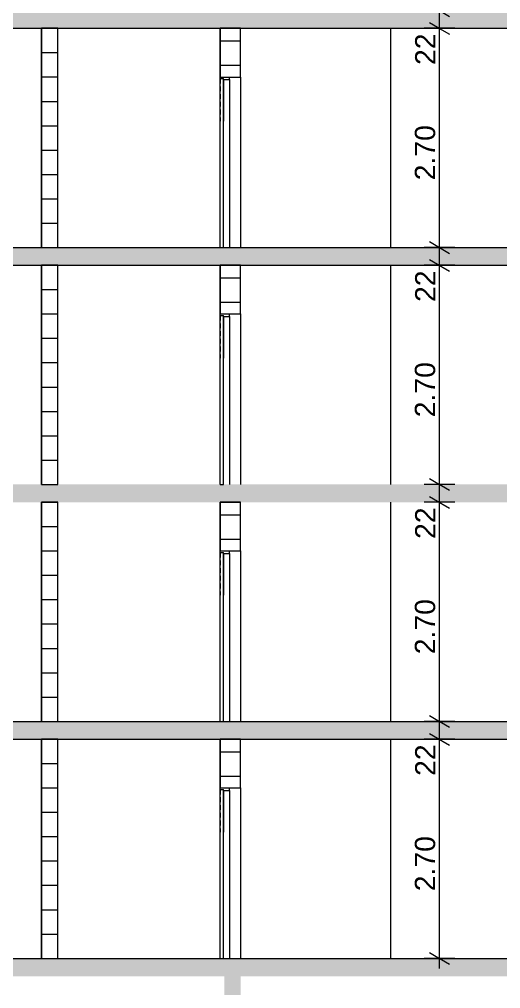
# Model space of a CAD drawing. Header units: feet. Extents: x 2583673 to 2624673, y -122443 to -93743.
# Drawn here: x 2596158 to 2602082, y -116471 to -104528 of the extents above; entities that cross this region are included whole.
import ezdxf

# ---------------------------------------------------------------- set-up
doc = ezdxf.new("R2010")
doc.units = ezdxf.units.FT
doc.header["$MEASUREMENT"] = 0
doc.set_wipeout_variables(frame=1)
doc.linetypes.add('Wipeout_Contour', pattern=[1000, 0, -1000])
doc.layers.add('Dimensioning - General', color=7, linetype='Continuous')
doc.layers.add('Exterior walls', color=7, linetype='Continuous')
for name, color, linetype, lineweight in [('Dimensioning - General_Pen_No__1', 7, 'Continuous', 5), ('Exterior walls_Pen_No__1', 7, 'Continuous', 5), ('Exterior walls_Pen_No__2', 8, 'Continuous', 5), ('Structural - Bearing_Pen_No__1', 7, 'Continuous', 5)]:
    doc.layers.add(name, color=color, linetype=linetype, lineweight=lineweight)
doc.styles.add('GENERATED_STYLE_1', font='arial.ttf')
doc.dimstyles.new('GENERATED_STYLE__1', dxfattribs={"dimtxt": 250, "dimasz": 190, "dimexe": 0.18, "dimexo": 3, "dimgap": 0.09, "dimtad": 1, "dimlfac": 0.001, "dimzin": 0, "dimdsep": 46, "dimtxsty": 'GENERATED_STYLE_1', "dimblk": 'ARROWHEAD_2', "dimblk1": 'ARROWHEAD_2', "dimblk2": 'ARROWHEAD_2', "dimcen": 0.09, "dimclrd": 7, "dimclre": 7, "dimclrt": 7, "dimadec": 0, "dimazin": 0, "dimtfac": 1, "dimtdec": 4, "dimtmove": 0, "dimatfit": 3, "dimfxl": 1, "dimtolj": 1, "dimtzin": 0, "dimarcsym": 0})

# ---------------------------------------------------------------- blocks, each defined once
blk = doc.blocks.new('*D28', base_point=(2247654, -76425))
at = {"layer": 'Dimensioning - General_Pen_No__1', "color": 7, "linetype": 'Continuous', "lineweight": 5, "transparency": 16777216}
for p, q in [((2601205, -113326), (2601455, -113471)), ((2601517, -113398), (2601142, -113398)), ((2601330, -116098), (2601330, -113398)), ((2601205, -116026), (2601455, -116171)), ((2601517, -116098), (2601142, -116098)), ((2601330, -116221), (2601330, -116098))]:
    blk.add_line(p, q, dxfattribs=at)
at = {"layer": 'Dimensioning - General_Pen_No__1', "color": 7, "lineweight": 5, "transparency": 16777216, "char_height": 250, "attachment_point": 7, "rotation": 90, "style": 'GENERATED_STYLE_1'}
for s, insert in [('\\A1;22', (2601280, -113850)), ('\\A1;2.70', (2601280, -115271))]:
    blk.add_mtext(s, dxfattribs=dict(at, insert=insert))
blk = doc.blocks.new('ARROWHEAD_2')
at = {"color": 0, "linetype": 'Continuous', "lineweight": 0}
for p, q in [((-0.378, -0.655), (0.378, 0.655)), ((0, 0), (-1, 0))]:
    blk.add_line(p, q, dxfattribs=at)
blk = doc.blocks.new('*D29', base_point=(2247654, -76425))
at = {"layer": 'Dimensioning - General_Pen_No__1', "color": 7, "linetype": 'Continuous', "lineweight": 5, "transparency": 16777216}
for p, q in [((2601517, -113178), (2601142, -113178)), ((2601205, -113106), (2601455, -113251)), ((2601330, -113398), (2601330, -113178)), ((2601205, -113326), (2601455, -113471)), ((2601517, -113398), (2601142, -113398))]:
    blk.add_line(p, q, dxfattribs=at)
blk = doc.blocks.new('*D30', base_point=(2247654, -76425))
at = {"layer": 'Dimensioning - General_Pen_No__1', "color": 7, "linetype": 'Continuous', "lineweight": 5, "transparency": 16777216}
for p, q in [((2601205, -110406), (2601455, -110551)), ((2601517, -110478), (2601142, -110478)), ((2601330, -113178), (2601330, -110478)), ((2601517, -113178), (2601142, -113178)), ((2601205, -113106), (2601455, -113251))]:
    blk.add_line(p, q, dxfattribs=at)
at = {"layer": 'Dimensioning - General_Pen_No__1', "color": 7, "lineweight": 5, "transparency": 16777216, "char_height": 250, "attachment_point": 7, "rotation": 90, "style": 'GENERATED_STYLE_1'}
for s, insert in [('\\A1;22', (2601280, -110930)), ('\\A1;2.70', (2601280, -112351))]:
    blk.add_mtext(s, dxfattribs=dict(at, insert=insert))
blk = doc.blocks.new('*D31', base_point=(2247654, -76425))
at = {"layer": 'Dimensioning - General_Pen_No__1', "color": 7, "linetype": 'Continuous', "lineweight": 5, "transparency": 16777216}
for p, q in [((2601205, -110186), (2601455, -110331)), ((2601517, -110258), (2601142, -110258)), ((2601330, -110478), (2601330, -110258)), ((2601205, -110406), (2601455, -110551)), ((2601517, -110478), (2601142, -110478))]:
    blk.add_line(p, q, dxfattribs=at)
blk = doc.blocks.new('*D32', base_point=(2247654, -76425))
at = {"layer": 'Dimensioning - General_Pen_No__1', "color": 7, "linetype": 'Continuous', "lineweight": 5, "transparency": 16777216}
for p, q in [((2601517, -107558), (2601142, -107558)), ((2601205, -107486), (2601455, -107631)), ((2601330, -110258), (2601330, -107558)), ((2601205, -110186), (2601455, -110331)), ((2601517, -110258), (2601142, -110258))]:
    blk.add_line(p, q, dxfattribs=at)
at = {"layer": 'Dimensioning - General_Pen_No__1', "color": 7, "lineweight": 5, "transparency": 16777216, "char_height": 250, "attachment_point": 7, "rotation": 90, "style": 'GENERATED_STYLE_1'}
for s, insert in [('\\A1;22', (2601280, -108010)), ('\\A1;2.70', (2601280, -109431))]:
    blk.add_mtext(s, dxfattribs=dict(at, insert=insert))
blk = doc.blocks.new('*D33', base_point=(2247654, -76425))
at = {"layer": 'Dimensioning - General_Pen_No__1', "color": 7, "linetype": 'Continuous', "lineweight": 5, "transparency": 16777216}
for p, q in [((2601517, -107338), (2601142, -107338)), ((2601205, -107266), (2601455, -107411)), ((2601330, -107558), (2601330, -107338)), ((2601517, -107558), (2601142, -107558)), ((2601205, -107486), (2601455, -107631))]:
    blk.add_line(p, q, dxfattribs=at)
blk = doc.blocks.new('*D34', base_point=(2247654, -76425))
at = {"layer": 'Dimensioning - General_Pen_No__1', "color": 7, "linetype": 'Continuous', "lineweight": 5, "transparency": 16777216}
for p, q in [((2601205, -104566), (2601455, -104711)), ((2601517, -104638), (2601142, -104638)), ((2601330, -107338), (2601330, -104638)), ((2601517, -107338), (2601142, -107338)), ((2601205, -107266), (2601455, -107411))]:
    blk.add_line(p, q, dxfattribs=at)
at = {"layer": 'Dimensioning - General_Pen_No__1', "color": 7, "lineweight": 5, "transparency": 16777216, "char_height": 250, "attachment_point": 7, "rotation": 90, "style": 'GENERATED_STYLE_1'}
for s, insert in [('\\A1;22', (2601280, -105090)), ('\\A1;2.70', (2601280, -106511))]:
    blk.add_mtext(s, dxfattribs=dict(at, insert=insert))
blk = doc.blocks.new('*D35', base_point=(2247654, -76425))
at = {"layer": 'Dimensioning - General_Pen_No__1', "color": 7, "linetype": 'Continuous', "lineweight": 5, "transparency": 16777216}
for p, q in [((2601205, -104346), (2601455, -104491)), ((2601517, -104418), (2601142, -104418)), ((2601330, -104638), (2601330, -104418)), ((2601205, -104566), (2601455, -104711)), ((2601517, -104638), (2601142, -104638))]:
    blk.add_line(p, q, dxfattribs=at)
blk = doc.blocks.new('*D42', base_point=(2247654, -76425))
at = {"layer": 'Dimensioning - General_Pen_No__1', "color": 7, "linetype": 'Continuous', "lineweight": 5, "transparency": 16777216}
for p, q in [((2589412, -99217), (2589162, -99073)), ((2589287, -99145), (2589287, -99023)), ((2589475, -99145), (2589100, -99145)), ((2589287, -116618), (2589287, -99145)), ((2589162, -116546), (2589412, -116691)), ((2589475, -116618), (2589100, -116618)), ((2589287, -116741), (2589287, -116618))]:
    blk.add_line(p, q, dxfattribs=at)
at = {"layer": 'Dimensioning - General_Pen_No__1', "color": 7, "lineweight": 5, "transparency": 16777216, "insert": (2589237, -108309), "char_height": 250, "attachment_point": 7, "rotation": 90, "style": 'GENERATED_STYLE_1'}
blk.add_mtext('\\A1;17.47', dxfattribs=at)
blk = doc.blocks.new('*D43', base_point=(2247654, -76425))
at = {"layer": 'Dimensioning - General_Pen_No__1', "color": 7, "linetype": 'Continuous', "lineweight": 5, "transparency": 16777216}
for p, q in [((2612090, -99217), (2611840, -99073)), ((2611965, -99145), (2611965, -99023)), ((2612153, -99145), (2611778, -99145)), ((2611965, -116398), (2611965, -99145)), ((2612153, -116398), (2611778, -116398)), ((2611840, -116326), (2612090, -116471)), ((2611965, -116521), (2611965, -116398))]:
    blk.add_line(p, q, dxfattribs=at)
at = {"layer": 'Dimensioning - General_Pen_No__1', "color": 7, "lineweight": 5, "transparency": 16777216, "insert": (2611915, -108199), "char_height": 250, "attachment_point": 7, "rotation": 90, "style": 'GENERATED_STYLE_1'}
blk.add_mtext('\\A1;17.25', dxfattribs=at)

msp = doc.modelspace()

# ---------------------------------------------------------------- hatches: boundary and pattern name
at = {"layer": 'Exterior walls_Pen_No__1', "linetype": 'Continuous', "lineweight": 5}
h = msp.add_hatch(dxfattribs=at)
h.set_pattern_fill('GRID_30X30', style=0, pattern_type=2)
h.set_pattern_definition([(0, (2596430.83, -107338.35), (0, 300), []), (90, (2596430.83, -107338.35), (-300, 0), [])])
h.paths.add_polyline_path([(2596630.83, -107338.346), (2596630.83, -104638.346), (2596430.83, -104638.346), (2596430.83, -107338.346)])
h = msp.add_hatch(dxfattribs=at)
h.set_pattern_fill('GRID_30X30', style=0, pattern_type=2)
h.set_pattern_definition([(0, (2598630.4, -108091.7), (0, 300), []), (90, (2598630.4, -108091.7), (-300, 0), [])])
h.paths.add_polyline_path([(2598880.83, -105238.346), (2598880.83, -104638.346), (2598630.83, -104638.346), (2598630.83, -105238.346)])
h = msp.add_hatch(dxfattribs=at)
h.set_pattern_fill('GRID_30X30', style=0, pattern_type=2)
h.set_pattern_definition([(0, (2596430.83, -110258.35), (0, 300), []), (90, (2596430.83, -110258.35), (-300, 0), [])])
h.paths.add_polyline_path([(2596630.83, -110258.346), (2596630.83, -107558.346), (2596430.83, -107558.346), (2596430.83, -110258.346)])
h = msp.add_hatch(dxfattribs=at)
h.set_pattern_fill('GRID_30X30', style=0, pattern_type=2)
h.set_pattern_definition([(0, (2598630.4, -111011.7), (0, 300), []), (90, (2598630.4, -111011.7), (-300, 0), [])])
h.paths.add_polyline_path([(2598880.83, -108158.346), (2598880.83, -107558.346), (2598630.83, -107558.346), (2598630.83, -108158.346)])
h = msp.add_hatch(dxfattribs=at)
h.set_pattern_fill('GRID_30X30', style=0, pattern_type=2)
h.set_pattern_definition([(0, (2596430.83, -113178.35), (0, 300), []), (90, (2596430.83, -113178.35), (-300, 0), [])])
h.paths.add_polyline_path([(2596630.83, -113178.346), (2596630.83, -110478.346), (2596430.83, -110478.346), (2596430.83, -113178.346)])
h = msp.add_hatch(dxfattribs=at)
h.set_pattern_fill('GRID_30X30', style=0, pattern_type=2)
h.set_pattern_definition([(0, (2598630.4, -113931.7), (0, 300), []), (90, (2598630.4, -113931.7), (-300, 0), [])])
h.paths.add_polyline_path([(2598880.83, -111078.346), (2598880.83, -110478.346), (2598630.83, -110478.346), (2598630.83, -111078.346)])
h = msp.add_hatch(dxfattribs=at)
h.set_pattern_fill('GRID_30X30', style=0, pattern_type=2)
h.set_pattern_definition([(0, (2596430.83, -116098.35), (0, 300), []), (90, (2596430.83, -116098.35), (-300, 0), [])])
h.paths.add_polyline_path([(2596630.83, -116098.346), (2596630.83, -113398.346), (2596430.83, -113398.346), (2596430.83, -116098.346)])
h = msp.add_hatch(dxfattribs=at)
h.set_pattern_fill('GRID_30X30', style=0, pattern_type=2)
h.set_pattern_definition([(0, (2598630.4, -116851.7), (0, 300), []), (90, (2598630.4, -116851.7), (-300, 0), [])])
h.paths.add_polyline_path([(2598880.83, -113998.346), (2598880.83, -113398.346), (2598630.83, -113398.346), (2598630.83, -113998.346)])
at = {"layer": 'Structural - Bearing_Pen_No__1', "linetype": 'Continuous', "lineweight": 5}
msp.add_hatch(color=7, dxfattribs=at).paths.add_polyline_path([(2598880.83, -116318.346), (2598680.835, -116318.346), (2598680.835, -116618.346), (2598880.83, -116618.346)])

# ---------------------------------------------------------------- linework, layer by layer
at = {"layer": 'Exterior walls_Pen_No__1', "color": 7, "linetype": 'Continuous', "lineweight": 5}
for p, q in [((2596430.83, -107338.346), (2596430.83, -104638.346)), ((2596430.83, -110258.346), (2596430.83, -107558.346)), ((2596430.83, -113178.346), (2596430.83, -110478.346)), ((2596430.83, -116098.346), (2596430.83, -113398.346))]:
    msp.add_line(p, q, dxfattribs=at)
at = {"layer": 'Exterior walls_Pen_No__1', "color": 7, "linetype": 'Continuous', "lineweight": 5, "flags": 128}
for points in [[(2596630.83, -107338.346), (2596630.83, -104638.346), (2596430.83, -104638.346), (2596430.83, -107338.346)], [(2598880.83, -105238.346), (2598880.83, -104638.346), (2598630.83, -104638.346), (2598630.83, -105238.346)], [(2596630.83, -110258.346), (2596630.83, -107558.346), (2596430.83, -107558.346), (2596430.83, -110258.346)], [(2598880.83, -108158.346), (2598880.83, -107558.346), (2598630.83, -107558.346), (2598630.83, -108158.346)], [(2596630.83, -113178.346), (2596630.83, -110478.346), (2596430.83, -110478.346), (2596430.83, -113178.346)], [(2598880.83, -111078.346), (2598880.83, -110478.346), (2598630.83, -110478.346), (2598630.83, -111078.346)], [(2596630.83, -116098.346), (2596630.83, -113398.346), (2596430.83, -113398.346), (2596430.83, -116098.346)], [(2598880.83, -113998.346), (2598880.83, -113398.346), (2598630.83, -113398.346), (2598630.83, -113998.346)]]:
    msp.add_lwpolyline(points, close=True, dxfattribs=at)

# ---------------------------------------------------------------- wipeouts: each hides what was drawn before it
at = {"color": 254, "linetype": 'Wipeout_Contour', "lineweight": 0, "ltscale": 54728395.49196402}
msp.add_wipeout([(2600730.83, -107338.346), (2603340.83, -107338.346), (2603340.83, -107143.679), (2603590.83, -107143.679), (2603590.83, -106949.012), (2603890.83, -106949.012), (2603890.83, -106754.346), (2604190.83, -106754.346), (2604190.83, -106559.679), (2604490.83, -106559.679), (2604490.83, -106365.012), (2604790.83, -106365.012), (2604790.83, -106170.346), (2605090.83, -106170.346), (2605090.83, -105975.679), (2605390.83, -105975.679), (2605390.83, -105931.012), (2605254.572, -105931.012), (2603290.83, -104656.762), (2603290.83, -104638.346), (2600730.83, -104638.346)], dxfattribs=at).dxf.layer = 'Exterior walls'
at = {"color": 254, "linetype": 'Wipeout_Contour', "lineweight": 0, "ltscale": 54730930.96030671}
msp.add_wipeout([(2600730.83, -107558.346), (2600730.83, -110258.346), (2603340.83, -110258.346), (2603340.83, -110063.679), (2603590.83, -110063.679), (2603590.83, -109869.012), (2603890.83, -109869.012), (2603890.83, -109674.346), (2604190.83, -109674.346), (2604190.83, -109479.679), (2604490.83, -109479.679), (2604490.83, -109285.012), (2604790.83, -109285.012), (2604790.83, -109090.346), (2605090.83, -109090.346), (2605090.83, -108895.679), (2605390.83, -108895.679), (2605390.83, -108851.012), (2605254.572, -108851.012), (2603290.83, -107576.762), (2603290.83, -107558.346)], dxfattribs=at).dxf.layer = 'Exterior walls'
at = {"color": 254, "linetype": 'Wipeout_Contour', "lineweight": 0, "ltscale": 54733535.01030895}
msp.add_wipeout([(2603290.83, -110478.346), (2600730.83, -110478.346), (2600730.83, -113178.346), (2603340.83, -113178.346), (2603340.83, -112983.679), (2603590.83, -112983.679), (2603590.83, -112789.012), (2603890.83, -112789.012), (2603890.83, -112594.346), (2604190.83, -112594.346), (2604190.83, -112399.679), (2604490.83, -112399.679), (2604490.83, -112205.012), (2604790.83, -112205.012), (2604790.83, -112010.346), (2605090.83, -112010.346), (2605090.83, -111815.679), (2605390.83, -111815.679), (2605390.83, -111771.012), (2605254.572, -111771.012), (2603290.83, -110496.762)], dxfattribs=at).dxf.layer = 'Exterior walls'
at = {"color": 254, "linetype": 'Wipeout_Contour', "lineweight": 0, "ltscale": 93827634.11003713}
msp.add_wipeout([(2600730.83, -116098.346), (2601930.83, -116098.346), (2601930.83, -115933.346), (2602230.83, -115933.346), (2602230.83, -115768.346), (2602530.83, -115768.346), (2602530.83, -115603.346), (2602830.83, -115603.346), (2602830.83, -115438.346), (2603130.83, -115438.346), (2603130.83, -115273.346), (2603430.83, -115273.346), (2603430.83, -115108.346), (2603730.83, -115108.346), (2603730.83, -114943.346), (2604030.83, -114943.346), (2604030.83, -114778.346), (2604330.83, -114778.346), (2604330.83, -114613.346), (2604630.83, -114613.346), (2604630.83, -114448.346), (2604930.83, -114448.346), (2604930.83, -114283.346), (2605230.83, -114283.346), (2605230.83, -114118.346), (2605530.83, -114118.346), (2605530.83, -114003.346), (2605230.83, -114003.346), (2605230.83, -113838.346), (2604930.83, -113838.346), (2604930.83, -113673.346), (2604630.83, -113673.346), (2604630.83, -113508.346), (2604330.83, -113508.346), (2604330.83, -113398.346), (2600730.83, -113398.346)], dxfattribs=at).dxf.layer = 'Exterior walls'

# ---------------------------------------------------------------- next in the draw order: linework, layer by layer
at = {"layer": 'Exterior walls_Pen_No__2', "color": 8, "linetype": 'Continuous', "lineweight": 5}
for p, q in [((2600730.83, -107338.346), (2600730.83, -104638.346)), ((2600730.83, -110258.346), (2600730.83, -107558.346)), ((2600730.83, -113178.346), (2600730.83, -110478.346)), ((2600730.83, -116098.346), (2600730.83, -113398.346))]:
    msp.add_line(p, q, dxfattribs=at)
at = {"layer": 'Structural - Bearing_Pen_No__1', "color": 7, "linetype": 'Continuous', "lineweight": 5}
msp.add_line((2601930.83, -116098.346), (2602530.83, -116098.346), dxfattribs=at)

# ---------------------------------------------------------------- next in the draw order: dimensions: what is measured, and where the dimension line sits
at = {"layer": 'Dimensioning - General', "color": 7, "linetype": 'Continuous', "lineweight": 5}
for base, p1, p2, picture, middle in [((2611965.417, -99144.778), (2608930.83, -116398.346), (2599935.224, -99144.778), '*D43', (2611790.417, -107778.989)), ((2601329.801, -104418.346), (2600402.118, -104638.346), (2600370.609, -104418.346), '*D35', (2601154.801, -104899.437)), ((2601329.801, -104638.346), (2600192.057, -107338.346), (2600402.118, -104638.346), '*D34', (2601154.801, -106185.927)), ((2601329.801, -107338.346), (2600223.566, -107558.346), (2600192.057, -107338.346), '*D33', (2601154.801, -107819.437)), ((2601329.801, -107558.346), (2600118.535, -110258.346), (2600223.566, -107558.346), '*D32', (2601154.801, -109105.927)), ((2601329.801, -110258.346), (2603340.83, -110478.346), (2600118.535, -110258.346), '*D31', (2601154.801, -110739.437)), ((2601329.801, -110478.346), (2600244.572, -113178.346), (2603340.83, -110478.346), '*D30', (2601154.801, -112025.927)), ((2601329.801, -113178.346), (2600265.578, -113398.346), (2600244.572, -113178.346), '*D29', (2601154.801, -113659.437)), ((2601329.801, -113398.346), (2600360.106, -116098.346), (2600265.578, -113398.346), '*D28', (2601154.801, -114945.927))]:
    dim = msp.add_linear_dim(base=base, p1=p1, p2=p2, angle=90, dimstyle='GENERATED_STYLE__1', dxfattribs=at)
    dim.commit()
    dim.dimension.update_dxf_attribs({"geometry": picture, "text_midpoint": middle, "dimtype": 160, "text_rotation": 90})

# ---------------------------------------------------------------- next in the draw order: wipeouts: each hides what was drawn before it
at = {"color": 254, "linetype": 'Wipeout_Contour', "lineweight": 0, "ltscale": 10399170.18297289}
msp.add_wipeout([(2598630.83, -107338.346), (2598630.83, -104638.346), (2596630.83, -104638.346), (2596630.83, -107338.346)], dxfattribs=at).dxf.layer = 'Exterior walls'
at = {"color": 254, "linetype": 'Wipeout_Contour', "lineweight": 0, "ltscale": 13004822.2551756}
msp.add_wipeout([(2598745.83, -105270.346), (2598745.83, -107338.346), (2598880.83, -107338.346), (2598880.83, -105238.346), (2598745.83, -105238.346)], dxfattribs=at).dxf.layer = 'Exterior walls'
at = {"color": 254, "linetype": 'Wipeout_Contour', "lineweight": 0, "ltscale": 10399652.90125956}
msp.add_wipeout([(2598630.83, -110258.346), (2598630.83, -107558.346), (2596630.83, -107558.346), (2596630.83, -110258.346)], dxfattribs=at).dxf.layer = 'Exterior walls'
at = {"color": 254, "linetype": 'Wipeout_Contour', "lineweight": 0, "ltscale": 13005425.92168432}
msp.add_wipeout([(2598745.83, -108190.346), (2598745.83, -110258.346), (2598880.83, -110258.346), (2598880.83, -108158.346), (2598745.83, -108158.346)], dxfattribs=at).dxf.layer = 'Exterior walls'
at = {"color": 254, "linetype": 'Wipeout_Contour', "lineweight": 0, "ltscale": 10400148.71449862}
msp.add_wipeout([(2598630.83, -113178.346), (2598630.83, -110478.346), (2596630.83, -110478.346), (2596630.83, -113178.346)], dxfattribs=at).dxf.layer = 'Exterior walls'
at = {"color": 254, "linetype": 'Wipeout_Contour', "lineweight": 0, "ltscale": 13006045.94948294}
msp.add_wipeout([(2598745.83, -111110.346), (2598745.83, -113178.346), (2598880.83, -113178.346), (2598880.83, -111078.346), (2598745.83, -111078.346)], dxfattribs=at).dxf.layer = 'Exterior walls'
at = {"color": 254, "linetype": 'Wipeout_Contour', "lineweight": 0, "ltscale": 10400657.62081733}
msp.add_wipeout([(2598630.83, -116098.346), (2598630.83, -113398.346), (2596630.83, -113398.346), (2596630.83, -116098.346)], dxfattribs=at).dxf.layer = 'Exterior walls'
at = {"color": 254, "linetype": 'Wipeout_Contour', "lineweight": 0, "ltscale": 13006682.33623162}
msp.add_wipeout([(2598745.83, -114030.346), (2598745.83, -116098.346), (2598880.83, -116098.346), (2598880.83, -113998.346), (2598745.83, -113998.346)], dxfattribs=at).dxf.layer = 'Exterior walls'

# ---------------------------------------------------------------- next in the draw order: hatches: boundary and pattern name
at = {"layer": 'Structural - Bearing_Pen_No__1', "linetype": 'Continuous', "lineweight": 5}
msp.add_hatch(color=7, dxfattribs=at).paths.add_polyline_path([(2603290.83, -104638.346), (2603290.83, -104418.346), (2592060.83, -104418.346), (2592060.83, -104638.346)])

# ---------------------------------------------------------------- next in the draw order: linework, layer by layer
at = {"layer": 'Exterior walls_Pen_No__1', "color": 7, "linetype": 'Continuous', "lineweight": 5}
for p, q in [((2596430.83, -104638.346), (2596630.83, -104638.346)), ((2596630.83, -107338.346), (2596630.83, -104638.346)), ((2598630.83, -104638.346), (2598880.83, -104638.346)), ((2598880.83, -105238.346), (2598880.83, -104638.346)), ((2598880.83, -105238.346), (2598880.83, -107338.346)), ((2596430.83, -107338.346), (2596630.83, -107338.346)), ((2596430.83, -107558.346), (2596630.83, -107558.346)), ((2596630.83, -110258.346), (2596630.83, -107558.346)), ((2598630.83, -107558.346), (2598880.83, -107558.346)), ((2598880.83, -108158.346), (2598880.83, -107558.346)), ((2598880.83, -108158.346), (2598880.83, -110258.346)), ((2596430.83, -110258.346), (2596630.83, -110258.346)), ((2596430.83, -110478.346), (2596630.83, -110478.346)), ((2596630.83, -113178.346), (2596630.83, -110478.346)), ((2598630.83, -110478.346), (2598880.83, -110478.346)), ((2598880.83, -111078.346), (2598880.83, -110478.346)), ((2598880.83, -111078.346), (2598880.83, -113178.346)), ((2596430.83, -113178.346), (2596630.83, -113178.346)), ((2596430.83, -113398.346), (2596630.83, -113398.346)), ((2596630.83, -116098.346), (2596630.83, -113398.346)), ((2598630.83, -113398.346), (2598880.83, -113398.346)), ((2598880.83, -113998.346), (2598880.83, -113398.346)), ((2598880.83, -113998.346), (2598880.83, -116098.346)), ((2596430.83, -116098.346), (2596630.83, -116098.346))]:
    msp.add_line(p, q, dxfattribs=at)
at = {"layer": 'Structural - Bearing_Pen_No__1', "color": 7, "linetype": 'Continuous', "lineweight": 5}
for p, q in [((2592180.83, -104638.346), (2603290.83, -104638.346)), ((2592180.83, -107558.346), (2603340.83, -107558.346)), ((2592180.83, -113398.346), (2603340.83, -113398.346))]:
    msp.add_line(p, q, dxfattribs=at)

# ---------------------------------------------------------------- next in the draw order: wipeouts: each hides what was drawn before it
at = {"color": 254, "linetype": 'Wipeout_Contour', "lineweight": 0, "ltscale": 10403527.60713402}
msp.add_wipeout([(2598670.83, -105270.346), (2598670.83, -107338.346), (2598745.83, -107338.346), (2598745.83, -105270.346)], dxfattribs=at).dxf.layer = 'Exterior walls'
at = {"color": 254, "linetype": 'Wipeout_Contour', "lineweight": 0, "ltscale": 10404011.54225109}
msp.add_wipeout([(2598670.83, -108190.346), (2598670.83, -110258.346), (2598745.83, -110258.346), (2598745.83, -108190.346)], dxfattribs=at).dxf.layer = 'Exterior walls'
at = {"color": 254, "linetype": 'Wipeout_Contour', "lineweight": 0, "ltscale": 10404508.56671978}
msp.add_wipeout([(2598670.83, -111110.346), (2598670.83, -113178.346), (2598745.83, -113178.346), (2598745.83, -111110.346)], dxfattribs=at).dxf.layer = 'Exterior walls'
at = {"color": 254, "linetype": 'Wipeout_Contour', "lineweight": 0, "ltscale": 10405018.67866435}
msp.add_wipeout([(2598670.83, -114030.346), (2598670.83, -116098.346), (2598745.83, -116098.346), (2598745.83, -114030.346)], dxfattribs=at).dxf.layer = 'Exterior walls'

# ---------------------------------------------------------------- next in the draw order: hatches: boundary and pattern name
at = {"layer": 'Structural - Bearing_Pen_No__1', "linetype": 'Continuous', "lineweight": 5}
for points in [[(2603340.83, -107558.346), (2603340.83, -107338.346), (2592060.83, -107338.346), (2592060.83, -107558.346)], [(2603340.83, -110478.346), (2603340.83, -110258.346), (2592060.83, -110258.346), (2592060.83, -110478.346)], [(2603340.83, -113398.346), (2603340.83, -113178.346), (2592060.83, -113178.346), (2592060.83, -113398.346)], [(2602880.83, -116318.346), (2602880.83, -116098.346), (2592060.83, -116098.346), (2592060.83, -116318.346)]]:
    msp.add_hatch(color=7, dxfattribs=at).paths.add_polyline_path(points)

# ---------------------------------------------------------------- next in the draw order: linework, layer by layer
at = {"layer": 'Exterior walls_Pen_No__1', "color": 7, "linetype": 'Continuous', "lineweight": 5}
for p, q in [((2598630.83, -105238.346), (2598630.83, -104638.346)), ((2598630.73, -105258.346), (2598630.73, -105317.13)), ((2598630.83, -105238.346), (2598880.83, -105238.346)), ((2598630.83, -105258.346), (2598630.83, -105238.346)), ((2598630.83, -105238.346), (2598745.83, -105238.346)), ((2598630.83, -105258.346), (2598670.83, -105258.346)), ((2598630.83, -107338.346), (2598630.83, -105258.346)), ((2598630.83, -105258.346), (2598670.83, -105258.346)), ((2598670.83, -107338.346), (2598670.83, -105258.346)), ((2598670.83, -105270.346), (2598670.83, -105258.346)), ((2598670.83, -105270.346), (2598745.83, -105270.346)), ((2598670.93, -105271.346), (2598670.93, -105784.259)), ((2598745.83, -105270.346), (2598745.83, -105238.346)), ((2598745.83, -105270.346), (2598745.83, -107338.346)), ((2598630.73, -105353.87), (2598630.73, -105412.654)), ((2598630.73, -105449.395), (2598630.73, -105508.179)), ((2598630.73, -105544.919), (2598630.73, -105603.703)), ((2598630.73, -105640.443), (2598630.73, -105699.228)), ((2598630.73, -105735.968), (2598630.73, -105784.259)), ((2598630.73, -106860.723), (2598630.73, -106812.432)), ((2598670.93, -107325.346), (2598670.93, -106812.432)), ((2598630.73, -106956.248), (2598630.73, -106897.464)), ((2598630.73, -107051.772), (2598630.73, -106992.988)), ((2598630.73, -107147.297), (2598630.73, -107088.513)), ((2598630.73, -107242.821), (2598630.73, -107184.037)), ((2598630.73, -107338.346), (2598630.73, -107279.561)), ((2598630.83, -107338.346), (2598670.83, -107338.346)), ((2598630.83, -108158.346), (2598630.83, -107558.346)), ((2598630.73, -108178.346), (2598630.73, -108237.13)), ((2598630.83, -108158.346), (2598880.83, -108158.346)), ((2598630.83, -108178.346), (2598630.83, -108158.346)), ((2598630.83, -108158.346), (2598745.83, -108158.346)), ((2598630.83, -108178.346), (2598670.83, -108178.346)), ((2598630.83, -110258.346), (2598630.83, -108178.346)), ((2598630.83, -108178.346), (2598670.83, -108178.346)), ((2598670.83, -110258.346), (2598670.83, -108178.346)), ((2598670.83, -108190.346), (2598670.83, -108178.346)), ((2598670.83, -108190.346), (2598745.83, -108190.346)), ((2598670.93, -108191.346), (2598670.93, -108704.259)), ((2598745.83, -108190.346), (2598745.83, -108158.346)), ((2598745.83, -108190.346), (2598745.83, -110258.346)), ((2598630.73, -108273.87), (2598630.73, -108332.654)), ((2598630.73, -108369.395), (2598630.73, -108428.179)), ((2598630.73, -108464.919), (2598630.73, -108523.703)), ((2598630.73, -108560.443), (2598630.73, -108619.228)), ((2598630.73, -108655.968), (2598630.73, -108704.259)), ((2598630.73, -109780.723), (2598630.73, -109732.432)), ((2598670.93, -110245.346), (2598670.93, -109732.432)), ((2598630.73, -109876.248), (2598630.73, -109817.464)), ((2598630.73, -109971.772), (2598630.73, -109912.988)), ((2598630.73, -110067.297), (2598630.73, -110008.513)), ((2598630.73, -110162.821), (2598630.73, -110104.037)), ((2598630.73, -110258.346), (2598630.73, -110199.561)), ((2598630.83, -110258.346), (2598670.83, -110258.346)), ((2598630.83, -111078.346), (2598630.83, -110478.346)), ((2598630.73, -111098.346), (2598630.73, -111157.13)), ((2598630.83, -111078.346), (2598880.83, -111078.346)), ((2598630.83, -111098.346), (2598630.83, -111078.346)), ((2598630.83, -111078.346), (2598745.83, -111078.346)), ((2598630.83, -111098.346), (2598670.83, -111098.346)), ((2598630.83, -113178.346), (2598630.83, -111098.346)), ((2598630.83, -111098.346), (2598670.83, -111098.346)), ((2598670.83, -113178.346), (2598670.83, -111098.346)), ((2598670.83, -111110.346), (2598670.83, -111098.346)), ((2598670.83, -111110.346), (2598745.83, -111110.346)), ((2598670.93, -111111.346), (2598670.93, -111624.259)), ((2598745.83, -111110.346), (2598745.83, -111078.346)), ((2598745.83, -111110.346), (2598745.83, -113178.346)), ((2598630.73, -111193.87), (2598630.73, -111252.654)), ((2598630.73, -111289.395), (2598630.73, -111348.179)), ((2598630.73, -111384.919), (2598630.73, -111443.703)), ((2598630.73, -111480.443), (2598630.73, -111539.228)), ((2598630.73, -111575.968), (2598630.73, -111624.259)), ((2598630.73, -112700.723), (2598630.73, -112652.432)), ((2598630.73, -112796.248), (2598630.73, -112737.464)), ((2598670.93, -113165.346), (2598670.93, -112652.432)), ((2598630.73, -112891.772), (2598630.73, -112832.988)), ((2598630.73, -112987.297), (2598630.73, -112928.513)), ((2598630.73, -113082.821), (2598630.73, -113024.037)), ((2598630.73, -113178.346), (2598630.73, -113119.561)), ((2598630.83, -113178.346), (2598670.83, -113178.346)), ((2598630.83, -113998.346), (2598630.83, -113398.346)), ((2598630.73, -114018.346), (2598630.73, -114077.13)), ((2598630.83, -113998.346), (2598880.83, -113998.346)), ((2598630.83, -114018.346), (2598630.83, -113998.346)), ((2598630.83, -113998.346), (2598745.83, -113998.346)), ((2598630.83, -114018.346), (2598670.83, -114018.346)), ((2598630.83, -116098.346), (2598630.83, -114018.346)), ((2598630.83, -114018.346), (2598670.83, -114018.346)), ((2598670.83, -116098.346), (2598670.83, -114018.346)), ((2598670.83, -114030.346), (2598670.83, -114018.346)), ((2598670.83, -114030.346), (2598745.83, -114030.346)), ((2598670.93, -114031.346), (2598670.93, -114544.259)), ((2598745.83, -114030.346), (2598745.83, -113998.346)), ((2598745.83, -114030.346), (2598745.83, -116098.346)), ((2598630.73, -114113.87), (2598630.73, -114172.654)), ((2598630.73, -114209.395), (2598630.73, -114268.179)), ((2598630.73, -114304.919), (2598630.73, -114363.703)), ((2598630.73, -114400.443), (2598630.73, -114459.228)), ((2598630.73, -114495.968), (2598630.73, -114544.259)), ((2598630.73, -115620.723), (2598630.73, -115572.432)), ((2598670.93, -116085.346), (2598670.93, -115572.432)), ((2598630.73, -115716.248), (2598630.73, -115657.464)), ((2598630.73, -115811.772), (2598630.73, -115752.988)), ((2598630.73, -115907.297), (2598630.73, -115848.513)), ((2598630.73, -116002.821), (2598630.73, -115944.037)), ((2598630.73, -116098.346), (2598630.73, -116039.561)), ((2598630.83, -116098.346), (2598670.83, -116098.346))]:
    msp.add_line(p, q, dxfattribs=at)
at = {"layer": 'Structural - Bearing_Pen_No__1', "color": 7, "linetype": 'Continuous', "lineweight": 5}
for p, q in [((2592180.83, -107338.346), (2603340.83, -107338.346)), ((2592180.83, -113178.346), (2603340.83, -113178.346)), ((2592180.83, -116098.346), (2601930.83, -116098.346))]:
    msp.add_line(p, q, dxfattribs=at)

# ---------------------------------------------------------------- next in the draw order: dimensions: what is measured, and where the dimension line sits
at = {"layer": 'Dimensioning - General', "color": 7, "linetype": 'Continuous', "lineweight": 5}
dim = msp.add_linear_dim(base=(2589287.242, -99144.778), p1=(2592073.248, -116618.346), p2=(2599935.224, -99144.778), angle=90, dimstyle='GENERATED_STYLE__1', dxfattribs=at)
dim.commit()
dim.dimension.update_dxf_attribs({"geometry": '*D42', "text_midpoint": (2589112.242, -107888.989), "dimtype": 160, "text_rotation": 90})

doc.saveas('drawing.dxf')
